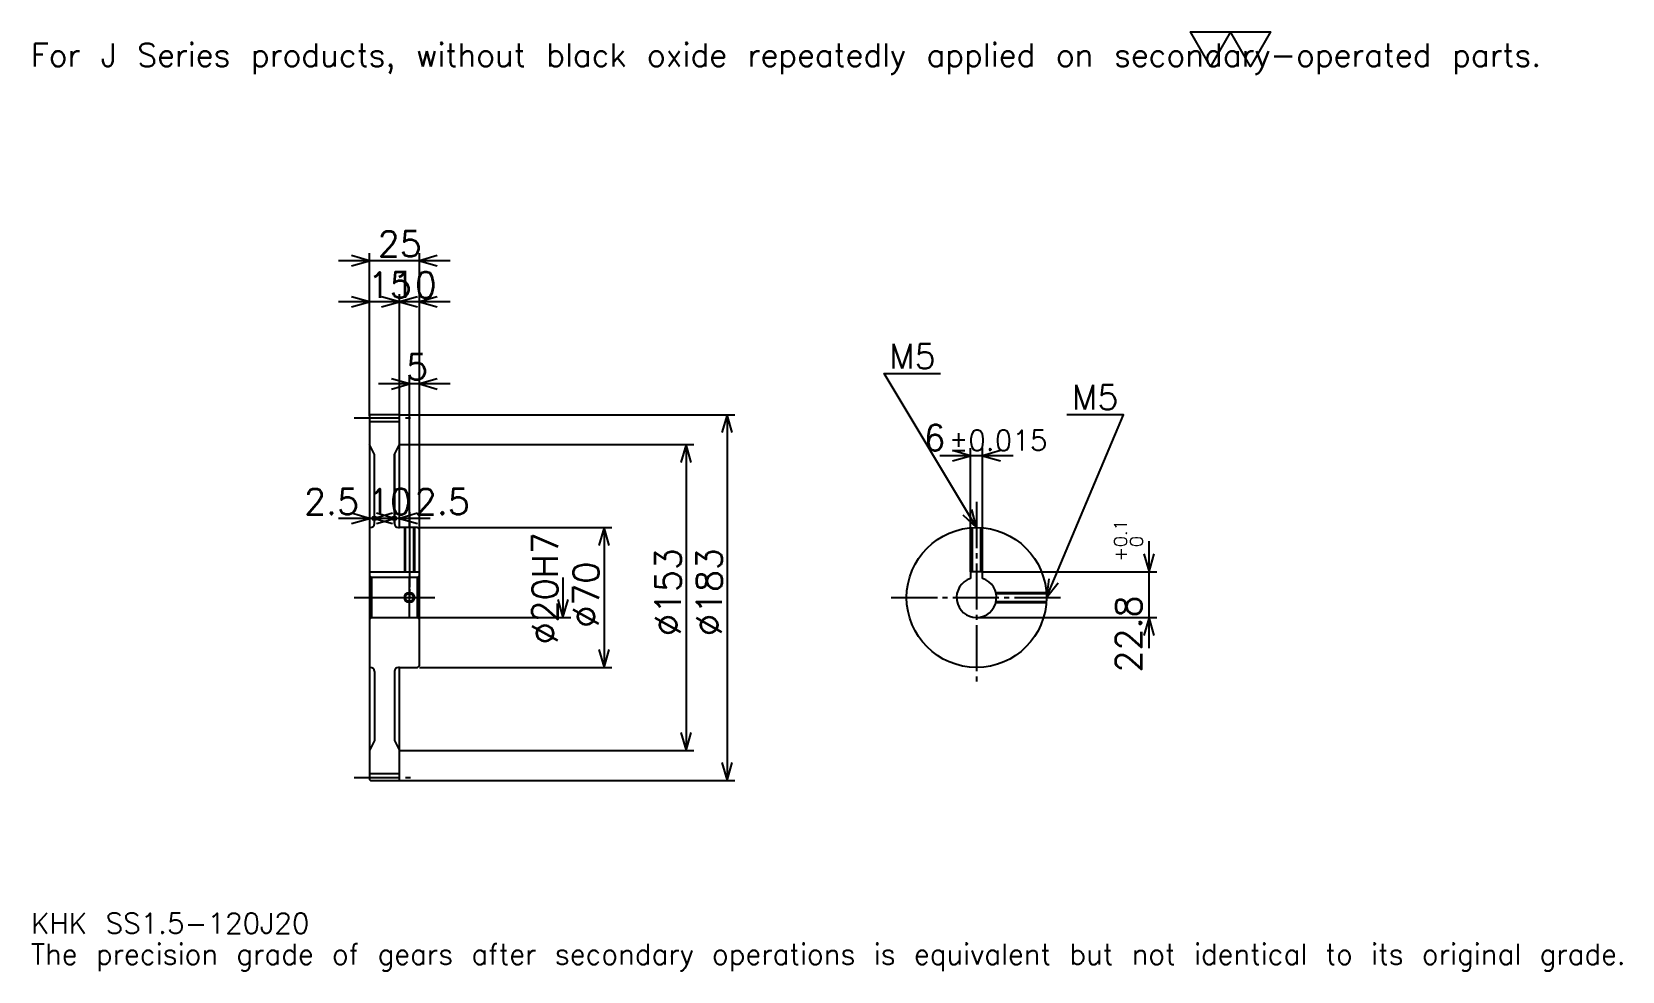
# Model space of a CAD drawing. Extents: x 26 to 822, y 9 to 480.
import ezdxf

# ---------------------------------------------------------------- set-up
doc = ezdxf.new("R2010")
doc.units = 0
doc.linetypes.add('DASHDOT', pattern=[30.810812, 23.108108, -2.567568, 2.567568, -2.567568])
doc.layers.get('0').update_dxf_attribs({"linetype": 'CONTINUOUS'})
doc.layers.add('DASHDOT', color=6, linetype='DASHDOT')
doc.styles.add('KANJI', font='TXT', dxfattribs={"bigfont": 'BIGFONT'})

msp = doc.modelspace()

# ---------------------------------------------------------------- linework, layer by layer
at = {"color": 5}
for p, q in [((195.135132, 287.918915), (195.135132, 368.797302)), ((220.135132, 287.918915), (220.135132, 368.797302)), ((235.540543, 364.945923), (179.729721, 364.945923)), ((225.540543, 344.405396), (179.729721, 344.405396)), ((235.540543, 344.405396), (194.729721, 344.405396)), ((210.135132, 287.918915), (210.135132, 348.256744)), ((235.540543, 303.32431), (199.729721, 303.32431)), ((215.135132, 287.918915), (215.135132, 307.175659)), ((195.135132, 287.418915), (195.135132, 287.918915)), ((209.635132, 287.918915), (220.135132, 287.918915)), ((210.135132, 287.418915), (210.135132, 287.918915)), ((215.135132, 231.418915), (215.135132, 287.918915)), ((215.135132, 231.418915), (215.135132, 287.918915)), ((220.135132, 287.918915), (378.040527, 287.918915)), ((220.135132, 230.418915), (220.135132, 287.918915)), ((374.189178, 287.918915), (374.189178, 104.918915)), ((210.135132, 272.918915), (220.135132, 272.918915)), ((220.135132, 272.918915), (357.5, 272.918915)), ((353.648651, 272.918915), (353.648651, 119.918915)), ((496.054047, 209.218918), (496.054047, 271.216217)), ((502.054047, 209.218918), (502.054047, 271.216217)), ((517.459473, 267.364868), (480.648651, 267.364868)), ((213.040543, 235.986481), (179.729721, 235.986481)), ((223.040543, 235.986481), (182.229721, 235.986481)), ((225.540543, 235.986481), (192.229721, 235.986481)), ((220.135132, 231.418915), (316.418915, 231.418915)), ((312.567566, 231.418915), (312.567566, 161.418915)), ((585.405396, 171.013504), (585.405396, 224.624329)), ((502.054047, 209.218918), (589.256714, 209.218918)), ((292.027039, 206.418915), (292.027039, 186.418915)), ((220.135132, 186.418915), (295.878357, 186.418915)), ((499.054047, 186.418915), (589.256714, 186.418915)), ((220.135132, 161.418915), (316.418915, 161.418915)), ((210.135132, 119.918915), (220.135132, 119.918915)), ((220.135132, 119.918915), (357.5, 119.918915)), ((209.635132, 104.918915), (220.135132, 104.918915)), ((220.135132, 104.918915), (378.040527, 104.918915))]:
    msp.add_line(p, q, dxfattribs=at)
at = {"color": 4}
for p, q in [((195.135132, 284.543915), (210.135132, 284.543915)), ((207.635132, 268.01239), (207.635132, 233.418915)), ((195.135132, 231.418915), (195.635132, 231.418915)), ((209.635132, 231.418915), (210.135132, 231.418915)), ((195.135132, 209.218918), (220.135132, 209.218918)), ((220.135132, 207.418915), (219.135132, 206.418915)), ((195.135132, 185.418915), (196.135132, 186.418915)), ((220.135132, 185.418915), (219.135132, 186.418915)), ((195.135132, 161.418915), (195.635132, 161.418915)), ((207.635132, 159.418915), (207.635132, 124.825439)), ((210.135132, 161.418915), (209.635132, 161.418915)), ((195.135132, 108.293915), (210.135132, 108.293915))]:
    msp.add_line(p, q, dxfattribs=at)
at = {"color": 7}
msp.add_lwpolyline([(616.216187, 462.16217), (606.202698, 479.518921), (646.256714, 479.518921), (636.243225, 462.16217), (626.229675, 479.518921), (616.216187, 462.16217)], dxfattribs=at)
at = {"color": 5}
for points in [[(186.148651, 362.378357), (195.135132, 364.945923), (186.148651, 367.513489)], [(229.121613, 367.513489), (220.135132, 364.945923), (229.121613, 362.378357)], [(186.148651, 341.83783), (195.135132, 344.405396), (186.148651, 346.972961)], [(201.148651, 341.83783), (210.135132, 344.405396), (201.148651, 346.972961)], [(219.121613, 346.972961), (210.135132, 344.405396), (219.121613, 341.83783)], [(229.121613, 346.972961), (220.135132, 344.405396), (229.121613, 341.83783)], [(206.148651, 300.756744), (215.135132, 303.32431), (206.148651, 305.891876)], [(229.121613, 305.891876), (220.135132, 303.32431), (229.121613, 300.756744)], [(499.054047, 231.418915), (452.83783, 308.445923), (481.081085, 308.445923)], [(376.756744, 278.932434), (374.189178, 287.918915), (371.621613, 278.932434)], [(534.054077, 196.418915), (572.567566, 287.905396), (544.324341, 287.905396)], [(356.216217, 263.932434), (353.648651, 272.918915), (351.081085, 263.932434)], [(487.067566, 264.797302), (496.054047, 267.364868), (487.067566, 269.932434)], [(511.040527, 269.932434), (502.054047, 267.364868), (511.040527, 264.797302)], [(492.228851, 237.803757), (499.054047, 231.418915), (496.632202, 240.44577)], [(186.148651, 233.418915), (195.135132, 235.986481), (186.148651, 238.554047)], [(197.635132, 235.986481), (196.864868, 236.756744), (198.405396, 236.756744), (198.405396, 235.216217), (196.864868, 235.216217), (196.864868, 236.756744), (197.635132, 235.986481), (198.405396, 235.216217), (198.405396, 236.756744), (197.635132, 235.986481)], [(206.621613, 238.554047), (197.635132, 235.986481), (206.621613, 233.418915)], [(198.648651, 233.418915), (207.635132, 235.986481), (198.648651, 238.554047)], [(207.635132, 235.986481), (206.864868, 236.756744), (208.405396, 236.756744), (208.405396, 235.216217), (206.864868, 235.216217), (206.864868, 236.756744), (207.635132, 235.986481), (208.405396, 235.216217), (208.405396, 236.756744), (207.635132, 235.986481)], [(219.121613, 238.554047), (210.135132, 235.986481), (219.121613, 233.418915)], [(315.135132, 222.432434), (312.567566, 231.418915), (310, 222.432434)], [(582.83783, 218.205399), (585.405396, 209.218918), (587.972961, 218.205399)], [(535.174316, 205.697617), (534.054077, 196.418915), (539.907227, 203.7052)], [(289.459473, 195.405396), (292.027039, 186.418915), (294.594604, 195.405396)], [(587.972961, 177.432434), (585.405396, 186.418915), (582.83783, 177.432434)], [(310, 170.405396), (312.567566, 161.418915), (315.135132, 170.405396)], [(351.081085, 128.905396), (353.648651, 119.918915), (356.216217, 128.905396)], [(371.621613, 113.905403), (374.189178, 104.918915), (376.756744, 113.905403)]]:
    msp.add_lwpolyline(points, dxfattribs=at)
at = {"color": 4}
for points in [[(210.135132, 287.418915), (209.635132, 287.918915), (195.635132, 287.918915), (195.135132, 287.418915), (195.135132, 185.418915)], [(195.135132, 185.418915), (195.135132, 105.418915), (195.635132, 104.918915), (209.635132, 104.918915), (210.135132, 105.418915), (210.135132, 161.418915), (219.135132, 161.418915), (220.135132, 162.418915), (220.135132, 230.418915), (219.135132, 231.418915), (210.135132, 231.418915), (210.135132, 287.418915)], [(197.635132, 233.418915), (197.635132, 268.01239), (195.135132, 272.918915)], [(207.635132, 233.418915), (207.635132, 268.01239), (210.135132, 272.918915)], [(212.635132, 231.418915), (212.635132, 209.218918)], [(213.070129, 231.418915), (213.070129, 209.218918)], [(217.200134, 231.418915), (217.200134, 209.218918)], [(217.635132, 231.418915), (217.635132, 209.218918)], [(496.554047, 209.218918), (496.554047, 231.329514)], [(496.989044, 209.218918), (496.989044, 231.357941)], [(501.119049, 209.218918), (501.119049, 231.357941)], [(501.554047, 209.218918), (501.554047, 231.329514)], [(195.135132, 207.418915), (196.135132, 206.418915), (196.135132, 186.418915), (219.135132, 186.418915), (219.135132, 206.418915), (196.135132, 206.418915)], [(502.054047, 205.958313), (502.054047, 209.218918), (496.054047, 209.218918), (496.054047, 205.958313)], [(508.736511, 198.918915), (533.964661, 198.918915)], [(508.736511, 193.918915), (533.964661, 193.918915)], [(508.838501, 198.483917), (533.993042, 198.483917)], [(508.838501, 194.353912), (533.993042, 194.353912)], [(197.635132, 159.418915), (197.635132, 124.825439), (195.135132, 119.918915)], [(207.635132, 159.418915), (207.635132, 124.825439), (210.135132, 119.918915)]]:
    msp.add_lwpolyline(points, dxfattribs=at)
for centre, radius in [((499.054047, 196.418915), 35), ((215.135132, 196.418915), 2.065)]:
    msp.add_circle(centre, radius, dxfattribs=at)
at = {"color": 7}
msp.add_circle((215.135132, 196.418915), 2.5, dxfattribs=at)
at = {"color": 4}
for centre, radius, start, end in [((195.635132, 233.418915), 2, 270, 0), ((209.635132, 233.418915), 2, 180, 270), ((499.054047, 196.418915), 10, 107.457602748, 72.542397252), ((195.635132, 159.418915), 2, 0, 90), ((209.635132, 159.418915), 2, 90, 180)]:
    msp.add_arc(centre, radius, start, end, dxfattribs=at)
at = {"layer": 'DASHDOT', "color": 7}
for p, q in [((187.432434, 286.418915), (217.83783, 286.418915)), ((499.054047, 244.256744), (499.054047, 153.716217)), ((215.135132, 231.418915), (215.135132, 196.418915)), ((187.432434, 196.418915), (227.83783, 196.418915)), ((456.351349, 196.418915), (541.756714, 196.418915)), ((187.432434, 106.418915), (217.83783, 106.418915))]:
    msp.add_line(p, q, dxfattribs=at)
for points in [[(215.135132, 239.121613), (215.135132, 201.516205)], [(215.135132, 186.216217), (215.135132, 206.621613)], [(204.932434, 196.418915), (225.33783, 196.418915)]]:
    msp.add_lwpolyline(points, dxfattribs=at)

# ---------------------------------------------------------------- texts
at = {"color": 7, "style": 'KANJI'}
for s, height, p in [('For J Series products, without black oxide repeatedly applied on secondary-operated parts.', 11.554054, (25.675676, 462.16217)), ('25', 12.837838, (199.290543, 367)), ('15', 12.837838, (194.290543, 346.459442)), ('10', 12.837838, (206.790543, 346.459442)), ('M5', 12.324325, (455.405396, 311.013519)), ('5', 12.837838, (213.46283, 305.378357)), ('M5', 12.324325, (546.891846, 290.472961)), ('6', 12.837838, (472.554199, 269.932434)), ('%%p0.015', 10.27027, (485.262085, 269.932434)), ('2.5', 12.837838, (162.398651, 238.040527)), ('10', 12.837838, (194.290543, 238.040527)), ('2.5', 12.837838, (217.83783, 238.040527)), ('KHK SS1.5-120J20', 10.27027, (25.675676, 28.243244)), ('The precision grade of gears after secondary operations is equivalent but not identical to its original grade.', 10.27027, (25.675676, 12.837838))]:
    msp.add_text(s, height=height, dxfattribs=at).set_placement(p)
for s, height, p in [('0.1', 6.418919, (574.364868, 221.690063)), ('%%c20H7', 12.837838, (289.459473, 172.989868)), ('0', 6.418919, (582.324341, 221.690063)), ('%%c153', 12.837838, (351.081085, 177.162155)), ('%%c183', 12.837838, (371.621613, 177.162155)), ('+', 6.418919, (574.364868, 214.500885)), ('%%c70', 12.837838, (310, 181.334457)), ('22.8', 12.837838, (581.554077, 158.93364))]:
    msp.add_text(s, height=height, rotation=90, dxfattribs=at).set_placement(p)

doc.saveas('drawing.dxf')
